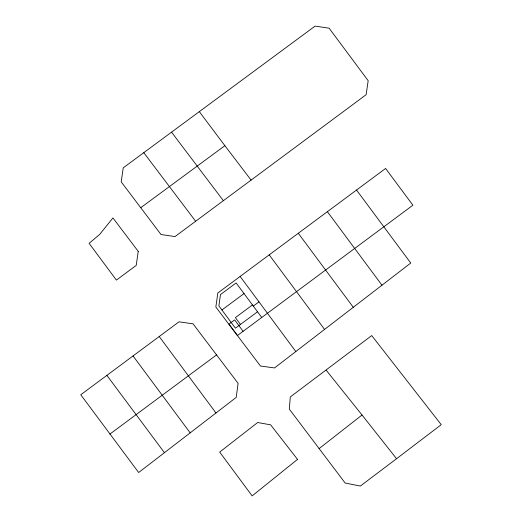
<?xml version="1.0" encoding="UTF-8"?>
<svg xmlns="http://www.w3.org/2000/svg" width="522" height="522" viewBox="0 0 522 522"><rect width="100%" height="100%" fill="white"/><g stroke="black" fill="none" stroke-linecap="round" stroke-linejoin="round"><path stroke-width="0.78" d="M318.994 448.698L362.033 415.016L396.557 458.707L441.24 424.68L371.723 335.574L290.297 396.942L289.325 409.144L345.146 483.02L360.35 486.047L396.557 458.707M164.43 452.685L236.205 397.418L238.104 383.37L193.042 323.829L179.02 321.82L80.76 394.756L138.656 472.514L164.43 452.685L106.873 375.357M356.533 190.047L410.749 263.042L274.533 367.932L260.485 366.033L215.84 307.008L217.85 292.986L385.595 168.462L412.902 205.205L237.425 335.529L228.969 324.136L234.652 319.914L243.095 331.287M195.646 221.263L175.053 236.557L161.03 234.548L121.208 181.865L123.244 167.843L315.092 26.1L329.114 28.195L368.18 80.714L366.111 94.73L195.646 221.263L143.778 152.659M221.909 309.983L244.015 293.579M252.452 304.952L235.396 317.611L240.459 324.436M253.294 306.081L258.984 301.866M257.522 311.771L235.415 328.175L218.868 305.879L220.486 294.552L236.127 282.95L261.737 317.454M216.578 354.901L109.874 434.102M251.108 180.11L224.878 145.69L140.751 207.723M326.185 370.209L362.033 415.016M223.377 200.696L171.542 132.151M199.326 111.643L224.878 145.69M381.973 285.195L327.385 211.691M353.277 307.288L298.297 233.275M324.553 329.408L269.208 254.86M159.217 336.52L215.984 413M133.045 355.952L190.178 432.855M240.12 276.445L295.83 351.534M138.232 251.376L136.216 265.398L116.393 280.099L89.112 243.33L99.624 234.463L112.935 217.922L138.232 251.376M297.527 459.386L252.133 495.9L219.69 452.072L257.672 422.513L270.65 424.849L297.527 459.386"/></g></svg>
